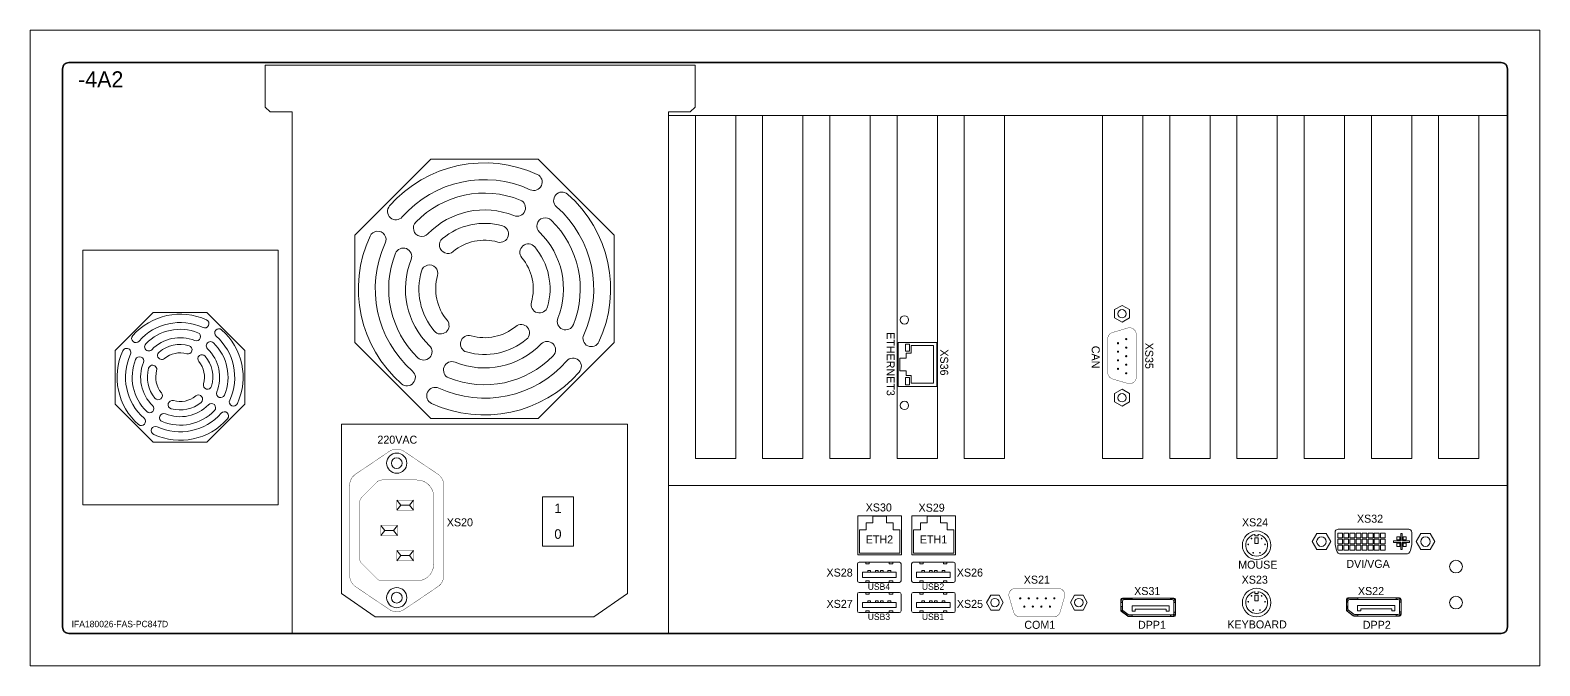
# Model space of a CAD drawing. Extents: x -2364 to 9601, y -871 to 1549.
# Drawn here: x 2573.5 to 3045.1, y -245.3 to -46.8 of the extents above; entities that cross this region are included whole.
import ezdxf

# ---------------------------------------------------------------- set-up
doc = ezdxf.new("R2010")
doc.units = 0
doc.layers.get('0').update_dxf_attribs({"linetype": 'CONTINUOUS'})
doc.layers.add('NRS', color=1, linetype='CONTINUOUS')

msp = doc.modelspace()

# ---------------------------------------------------------------- linework, layer by layer
at = {"color": 7, "lineweight": 13}
for p, q in [((2583.48703, -58.89448), (2583.48703, -233.24571)), ((2583.48703, -58.89448), (2583.48703, -60.02109)), ((2583.69709, -58.89448), (2583.69709, -233.24571)), ((3033.0191, -56.79386), (2585.58764, -56.79386)), ((3033.0191, -57.00392), (2585.58764, -57.00392)), ((2646.89577, -70.81185), (2646.89577, -57.708)), ((2646.89577, -57.708), (2781.28428, -57.708)), ((2781.28428, -70.81185), (2781.28428, -57.708)), ((3034.90966, -233.24571), (3034.90966, -58.89448)), ((3035.11972, -233.24571), (3035.11972, -58.89448)), ((2648.4738, -72.34722), (2646.89577, -70.81185)), ((2655.29149, -72.34722), (2648.4738, -72.34722)), ((2655.29149, -72.34722), (2655.29149, -235.13626)), ((2772.88855, -73.43771), (2772.88855, -72.34722)), ((2772.88855, -72.34722), (2779.70625, -72.34722)), ((2772.88855, -73.43771), (3034.90966, -73.43771)), ((2772.88855, -73.43771), (2772.88855, -180.56919)), ((2772.88855, -73.43771), (2772.88855, -180.56919)), ((2772.88855, -73.43771), (2772.88855, -235.13626)), ((2779.70625, -72.34722), (2781.28428, -70.81185)), ((2781.29102, -73.43771), (2781.29102, -180.56919)), ((2793.89473, -73.43771), (2793.89473, -180.56919)), ((2793.89473, -73.43771), (2793.89473, -180.56919)), ((2802.29719, -73.43771), (2802.29719, -180.56919)), ((2814.9009, -73.43771), (2814.9009, -180.56919)), ((2814.9009, -73.43771), (2814.9009, -180.56919)), ((2823.30337, -73.43771), (2823.30337, -180.56919)), ((2823.30337, -73.43771), (2823.30337, -180.56919)), ((2823.30337, -73.43771), (2823.30337, -180.56919)), ((2823.30337, -73.43771), (2823.30337, -180.56919)), ((2835.90707, -73.43771), (2835.90707, -180.56919)), ((2835.90707, -73.43771), (2835.90707, -180.56919)), ((2835.90707, -73.43771), (2835.90707, -180.56919)), ((2835.90707, -73.43771), (2835.90707, -180.56919)), ((2835.90707, -73.43771), (2835.90707, -180.56919)), ((2835.90707, -73.43771), (2835.90707, -180.56919)), ((2835.90707, -73.43771), (2835.90707, -180.56919)), ((2835.90707, -73.43771), (2835.90707, -180.56919)), ((2844.30954, -73.43771), (2844.30954, -180.56919)), ((2844.30954, -73.43771), (2844.30954, -180.56919)), ((3010.86162, -73.43771), (2851.51493, -73.43771)), ((2856.91324, -73.43771), (2856.91324, -180.56919)), ((2856.91324, -73.43771), (2856.91324, -180.56919)), ((2856.91324, -73.43771), (2856.91324, -180.56919)), ((2856.91324, -73.43771), (2856.91324, -180.56919)), ((2865.31571, -73.43771), (2865.31571, -180.56919)), ((2865.31571, -73.43771), (2865.31571, -180.56919)), ((2865.31571, -73.43771), (2865.31571, -180.56919)), ((2877.91941, -73.43771), (2877.91941, -180.56919)), ((2877.91941, -73.43771), (2877.91941, -180.56919)), ((2877.91941, -73.43771), (2877.91941, -180.56919)), ((2877.91941, -73.43771), (2877.91941, -180.56919)), ((2877.91941, -73.43771), (2877.91941, -180.56919)), ((2877.91941, -73.43771), (2877.91941, -180.56919)), ((2908.48076, -73.43771), (2908.48076, -180.56919)), ((2908.48076, -73.43771), (2908.48076, -180.56919)), ((2921.08446, -73.43771), (2921.08446, -180.56919)), ((2921.08446, -73.43771), (2921.08446, -180.56919)), ((2921.08446, -73.43771), (2921.08446, -180.56919)), ((2921.08446, -73.43771), (2921.08446, -180.56919)), ((2929.48693, -73.43771), (2929.48693, -180.56919)), ((2942.09063, -73.43771), (2942.09063, -180.56919)), ((2942.09063, -73.43771), (2942.09063, -180.56919)), ((2950.4931, -73.43771), (2950.4931, -180.56919)), ((2963.09681, -73.43771), (2963.09681, -180.56919)), ((2963.09681, -73.43771), (2963.09681, -180.56919)), ((2971.49927, -73.43771), (2971.49927, -180.56919)), ((2984.10298, -73.43771), (2984.10298, -180.56919)), ((2984.10298, -73.43771), (2984.10298, -180.56919)), ((2992.50545, -73.43771), (2992.50545, -180.56919)), ((3005.10915, -73.43771), (3005.10915, -180.56919)), ((3013.51162, -73.43771), (3013.51162, -180.56919)), ((3026.11532, -73.43771), (3026.11532, -180.56919)), ((2674.92975, -110.84961), (2698.64683, -87.13254)), ((2698.64683, -87.13254), (2732.18784, -87.13254)), ((2732.18784, -87.13254), (2755.90491, -110.84961)), ((2674.92975, -144.39062), (2674.92975, -110.84961)), ((2755.90491, -110.84961), (2755.90491, -144.39062)), ((2600.07828, -146.80784), (2611.93682, -134.94931)), ((2611.93682, -134.94931), (2628.70733, -134.94931)), ((2628.70733, -134.94931), (2640.56586, -146.80784)), ((2912.23195, -134.05784), (2914.59253, -132.7464)), ((2912.23195, -136.68071), (2912.23195, -134.05784)), ((2914.59253, -137.99215), (2912.23195, -136.68071)), ((2914.59253, -132.7464), (2916.95312, -134.05784)), ((2916.95312, -136.68071), (2914.59253, -137.99215)), ((2916.95312, -134.05784), (2916.95312, -136.68071)), ((2698.64683, -168.1077), (2674.92975, -144.39062)), ((2755.90491, -144.39062), (2732.18784, -168.1077)), ((2844.70265, -144.32255), (2844.70265, -158.07255)), ((2856.70265, -144.32255), (2844.70265, -144.32255)), ((2846.9998, -147.07255), (2846.9998, -144.82255)), ((2846.9998, -144.82255), (2848.2498, -144.82255)), ((2848.2498, -144.82255), (2848.2498, -147.07255)), ((2848.70265, -145.32255), (2848.70265, -147.69755)), ((2855.70265, -145.32255), (2848.70265, -145.32255)), ((2855.70265, -145.32255), (2855.70265, -157.07255)), ((2856.70265, -144.32255), (2856.70265, -158.07255)), ((2600.07828, -163.57835), (2600.07828, -146.80784)), ((2640.56586, -146.80784), (2640.56586, -163.57835)), ((2845.20265, -149.19755), (2845.20265, -153.19755)), ((2845.20265, -149.19755), (2847.20265, -149.19755)), ((2848.2498, -147.07255), (2846.9998, -147.07255)), ((2847.20265, -147.69755), (2848.70265, -147.69755)), ((2847.20265, -147.69755), (2847.20265, -149.19755)), ((2845.20265, -153.19755), (2847.20265, -153.19755)), ((2848.2498, -155.32255), (2846.9998, -155.32255)), ((2846.9998, -155.32255), (2846.9998, -157.57255)), ((2847.20265, -153.19755), (2847.20265, -154.69755)), ((2847.20265, -154.69755), (2848.70265, -154.69755)), ((2848.2498, -157.57255), (2848.2498, -155.32255)), ((2848.70265, -154.69755), (2848.70265, -157.07255)), ((2856.70265, -158.07255), (2844.70265, -158.07255)), ((2846.9998, -157.57255), (2848.2498, -157.57255)), ((2855.70265, -157.07255), (2848.70265, -157.07255)), ((2912.23195, -160.28659), (2914.59253, -158.97515)), ((2912.23195, -162.90946), (2912.23195, -160.28659)), ((2914.59253, -158.97515), (2916.95312, -160.28659)), ((2916.95312, -160.28659), (2916.95312, -162.90946)), ((2611.93682, -175.43689), (2600.07828, -163.57835)), ((2640.56586, -163.57835), (2628.70733, -175.43689)), ((2914.59253, -164.2209), (2912.23195, -162.90946)), ((2916.95312, -162.90946), (2914.59253, -164.2209)), ((2732.18784, -168.1077), (2698.64683, -168.1077)), ((2670.77922, -222.78937), (2670.77922, -169.89909)), ((2760.05545, -169.89909), (2670.77922, -169.89909)), ((2760.05545, -222.78937), (2760.05545, -169.89909)), ((2628.70733, -175.43689), (2611.93682, -175.43689)), ((2793.89473, -180.56919), (2781.29102, -180.56919)), ((2814.9009, -180.56919), (2802.29719, -180.56919)), ((2835.90707, -180.56919), (2823.30337, -180.56919)), ((2856.91324, -180.56919), (2844.30954, -180.56919)), ((2856.91324, -180.56919), (2844.30954, -180.56919)), ((2877.91941, -180.56919), (2865.31571, -180.56919)), ((2921.08446, -180.56919), (2908.48076, -180.56919)), ((2942.09063, -180.56919), (2929.48693, -180.56919)), ((2963.09681, -180.56919), (2950.4931, -180.56919)), ((2984.10298, -180.56919), (2971.49927, -180.56919)), ((3005.10915, -180.56919), (2992.50545, -180.56919)), ((3026.11532, -180.56919), (3013.51162, -180.56919)), ((3034.90966, -188.97166), (2772.88855, -188.97166)), ((2687.99884, -193.60361), (2689.29555, -195.17907)), ((2689.29555, -195.17907), (2687.99884, -196.75453)), ((2691.95367, -195.17907), (2689.29555, -195.17907)), ((2693.25038, -193.60361), (2691.95367, -195.17907)), ((2691.95367, -195.17907), (2693.25038, -196.75453)), ((2683.00987, -201.48092), (2684.30659, -203.05639)), ((2688.26142, -201.48092), (2686.9647, -203.05639)), ((2832.05409, -198.50549), (2832.05409, -210.70126)), ((2832.05409, -198.50549), (2845.7081, -198.50549)), ((2834.67986, -202.82394), (2834.67986, -200.72332)), ((2834.67986, -200.72332), (2836.78048, -200.72332)), ((2836.78048, -198.62271), (2840.98171, -198.62271)), ((2836.78048, -200.72332), (2836.78048, -198.62271)), ((2840.98171, -198.62271), (2840.98171, -200.72332)), ((2840.98171, -200.72332), (2843.08233, -200.72332)), ((2843.08233, -200.72332), (2843.08233, -202.82394)), ((2845.7081, -210.70126), (2845.7081, -198.50549)), ((2848.96367, -198.50549), (2848.96367, -210.70126)), ((2848.96367, -198.50549), (2862.61768, -198.50549)), ((2851.58944, -200.72332), (2853.69006, -200.72332)), ((2851.58944, -202.82394), (2851.58944, -200.72332)), ((2853.69006, -200.72332), (2853.69006, -198.62271)), ((2853.69006, -198.62271), (2857.89129, -198.62271)), ((2857.89129, -198.62271), (2857.89129, -200.72332)), ((2857.89129, -200.72332), (2859.99191, -200.72332)), ((2859.99191, -200.72332), (2859.99191, -202.82394)), ((2862.61768, -210.70126), (2862.61768, -198.50549)), ((2982.15159, -202.68146), (3004.15159, -202.68146)), ((2684.30659, -203.05639), (2683.00987, -204.63185)), ((2686.9647, -203.05639), (2684.30659, -203.05639)), ((2686.9647, -203.05639), (2688.26142, -204.63185)), ((2832.57924, -210.1761), (2832.57924, -202.82394)), ((2832.57924, -202.82394), (2834.67986, -202.82394)), ((2843.08233, -202.82394), (2845.18295, -202.82394)), ((2845.18295, -202.82394), (2845.18295, -210.1761)), ((2849.48882, -202.82394), (2851.58944, -202.82394)), ((2849.48882, -210.1761), (2849.48882, -202.82394)), ((2859.99191, -202.82394), (2862.09253, -202.82394)), ((2862.09253, -202.82394), (2862.09253, -210.1761)), ((2956.12118, -204.27309), (2956.12118, -204.79767)), ((2956.12118, -204.79767), (2957.17033, -204.79767)), ((2956.12118, -207.15826), (2956.12118, -205.32224)), ((2956.12118, -205.32224), (2957.17033, -205.32224)), ((2957.17033, -207.15826), (2956.12118, -207.15826)), ((2957.17033, -204.79767), (2957.17033, -204.27309)), ((2957.17033, -205.32224), (2957.17033, -207.15826)), ((2975.45821, -204.04146), (2974.01484, -206.54146)), ((2974.01484, -206.54146), (2975.45821, -209.04146)), ((2978.34496, -204.04146), (2975.45821, -204.04146)), ((2979.78834, -206.54146), (2978.34496, -204.04146)), ((2978.34496, -209.04146), (2979.78834, -206.54146)), ((2981.15159, -207.40146), (2981.15159, -203.68146)), ((2981.15159, -207.40146), (2981.5597, -209.3758)), ((2981.99159, -205.38646), (2981.99159, -203.88646)), ((2981.99159, -203.88646), (2983.49159, -203.88646)), ((2981.99159, -205.38646), (2983.49159, -205.38646)), ((2981.99159, -207.29146), (2981.99159, -205.79146)), ((2981.99159, -205.79146), (2983.49159, -205.79146)), ((2981.99159, -207.29146), (2983.49159, -207.29146)), ((2983.49159, -205.38646), (2983.49159, -203.88646)), ((2983.49159, -207.29146), (2983.49159, -205.79146)), ((2983.89659, -205.38646), (2983.89659, -203.88646)), ((2983.89659, -203.88646), (2985.39659, -203.88646)), ((2983.89659, -205.38646), (2985.39659, -205.38646)), ((2983.89659, -205.79146), (2985.39659, -205.79146)), ((2983.89659, -207.29146), (2983.89659, -205.79146)), ((2983.89659, -207.29146), (2985.39659, -207.29146)), ((2985.39659, -205.38646), (2985.39659, -203.88646)), ((2985.39659, -207.29146), (2985.39659, -205.79146)), ((2985.80159, -205.38646), (2985.80159, -203.88646)), ((2985.80159, -203.88646), (2987.30159, -203.88646)), ((2985.80159, -205.38646), (2987.30159, -205.38646)), ((2985.80159, -205.79146), (2987.30159, -205.79146)), ((2985.80159, -207.29146), (2985.80159, -205.79146)), ((2985.80159, -207.29146), (2987.30159, -207.29146)), ((2987.30159, -205.38646), (2987.30159, -203.88646)), ((2987.30159, -207.29146), (2987.30159, -205.79146)), ((2987.70659, -205.38646), (2987.70659, -203.88646)), ((2987.70659, -203.88646), (2989.20659, -203.88646)), ((2987.70659, -205.38646), (2989.20659, -205.38646)), ((2987.70659, -205.79146), (2989.20659, -205.79146)), ((2987.70659, -207.29146), (2987.70659, -205.79146)), ((2987.70659, -207.29146), (2989.20659, -207.29146)), ((2989.20659, -205.38646), (2989.20659, -203.88646)), ((2989.20659, -207.29146), (2989.20659, -205.79146)), ((2989.61159, -205.38646), (2989.61159, -203.88646)), ((2989.61159, -203.88646), (2991.11159, -203.88646)), ((2989.61159, -205.38646), (2991.11159, -205.38646)), ((2989.61159, -205.79146), (2991.11159, -205.79146)), ((2989.61159, -207.29146), (2989.61159, -205.79146)), ((2989.61159, -207.29146), (2991.11159, -207.29146)), ((2991.11159, -205.38646), (2991.11159, -203.88646)), ((2991.11159, -207.29146), (2991.11159, -205.79146)), ((2991.51659, -205.38646), (2991.51659, -203.88646)), ((2991.51659, -203.88646), (2993.01659, -203.88646)), ((2991.51659, -205.38646), (2993.01659, -205.38646)), ((2991.51659, -205.79146), (2993.01659, -205.79146)), ((2991.51659, -207.29146), (2991.51659, -205.79146)), ((2991.51659, -207.29146), (2993.01659, -207.29146)), ((2993.01659, -205.38646), (2993.01659, -203.88646)), ((2993.01659, -207.29146), (2993.01659, -205.79146)), ((2993.42159, -205.38646), (2993.42159, -203.88646)), ((2993.42159, -203.88646), (2994.92159, -203.88646)), ((2993.42159, -205.38646), (2994.92159, -205.38646)), ((2993.42159, -205.79146), (2994.92159, -205.79146)), ((2993.42159, -207.29146), (2993.42159, -205.79146)), ((2993.42159, -207.29146), (2994.92159, -207.29146)), ((2994.92159, -205.38646), (2994.92159, -203.88646)), ((2994.92159, -207.29146), (2994.92159, -205.79146)), ((2995.32659, -205.38646), (2995.32659, -203.88646)), ((2995.32659, -203.88646), (2996.82659, -203.88646)), ((2995.32659, -205.38646), (2996.82659, -205.38646)), ((2995.32659, -205.79146), (2996.82659, -205.79146)), ((2995.32659, -207.29146), (2995.32659, -205.79146)), ((2995.32659, -207.29146), (2996.82659, -207.29146)), ((2996.82659, -205.38646), (2996.82659, -203.88646)), ((2996.82659, -207.29146), (2996.82659, -205.79146)), ((2999.40159, -206.29146), (3001.65159, -206.29146)), ((2999.40159, -206.79146), (2999.40159, -206.29146)), ((2999.40159, -206.79146), (3001.65159, -206.79146)), ((3000.40159, -206.04146), (3000.40159, -205.04146)), ((3000.40159, -205.04146), (3001.40159, -205.04146)), ((3000.40159, -206.04146), (3001.40159, -206.04146)), ((3000.40159, -207.04146), (3001.40159, -207.04146)), ((3000.40159, -207.04146), (3000.40159, -208.04146)), ((3001.40159, -206.04146), (3001.40159, -205.04146)), ((3001.40159, -207.04146), (3001.40159, -208.04146)), ((3001.65159, -206.29146), (3001.65159, -204.04146)), ((3001.65159, -204.04146), (3002.15159, -204.04146)), ((3001.65159, -209.04146), (3001.65159, -206.79146)), ((3002.15159, -206.29146), (3002.15159, -204.04146)), ((3002.15159, -206.29146), (3004.40159, -206.29146)), ((3002.15159, -206.79146), (3004.40159, -206.79146)), ((3002.15159, -209.04146), (3002.15159, -206.79146)), ((3002.40159, -206.04146), (3002.40159, -205.04146)), ((3002.40159, -205.04146), (3003.40159, -205.04146)), ((3002.40159, -206.04146), (3003.40159, -206.04146)), ((3002.40159, -207.04146), (3002.40159, -208.04146)), ((3002.40159, -207.04146), (3003.40159, -207.04146)), ((3003.40159, -206.04146), (3003.40159, -205.04146)), ((3003.40159, -207.04146), (3003.40159, -208.04146)), ((3004.40159, -206.79146), (3004.40159, -206.29146)), ((3005.15159, -207.40146), (3004.74347, -209.3758)), ((3005.15159, -207.40146), (3005.15159, -203.68146)), ((3006.51484, -206.54146), (3007.95821, -204.04146)), ((3007.95821, -209.04146), (3006.51484, -206.54146)), ((3007.95821, -204.04146), (3010.84496, -204.04146)), ((3010.84496, -204.04146), (3012.28834, -206.54146)), ((3012.28834, -206.54146), (3010.84496, -209.04146)), ((2687.99884, -209.35824), (2689.29555, -210.9337)), ((2689.29555, -210.9337), (2687.99884, -212.50916)), ((2691.95367, -210.9337), (2689.29555, -210.9337)), ((2693.25038, -209.35824), (2691.95367, -210.9337)), ((2691.95367, -210.9337), (2693.25038, -212.50916)), ((2832.05409, -210.70126), (2845.7081, -210.70126)), ((2845.18295, -210.1761), (2832.57924, -210.1761)), ((2848.96367, -210.70126), (2862.61768, -210.70126)), ((2862.09253, -210.1761), (2849.48882, -210.1761)), ((2975.45821, -209.04146), (2978.34496, -209.04146)), ((2981.99159, -207.69646), (2981.99159, -209.19646)), ((2981.99159, -207.69646), (2983.49159, -207.69646)), ((2981.99159, -209.19646), (2983.49159, -209.19646)), ((2982.98273, -210.40146), (3003.32045, -210.40146)), ((2983.49159, -207.69646), (2983.49159, -209.19646)), ((2983.89659, -207.69646), (2985.39659, -207.69646)), ((2983.89659, -207.69646), (2983.89659, -209.19646)), ((2983.89659, -209.19646), (2985.39659, -209.19646)), ((2985.39659, -207.69646), (2985.39659, -209.19646)), ((2985.80159, -207.69646), (2987.30159, -207.69646)), ((2985.80159, -207.69646), (2985.80159, -209.19646)), ((2985.80159, -209.19646), (2987.30159, -209.19646)), ((2987.30159, -207.69646), (2987.30159, -209.19646)), ((2987.70659, -207.69646), (2989.20659, -207.69646)), ((2987.70659, -207.69646), (2987.70659, -209.19646)), ((2987.70659, -209.19646), (2989.20659, -209.19646)), ((2989.20659, -207.69646), (2989.20659, -209.19646)), ((2989.61159, -207.69646), (2991.11159, -207.69646)), ((2989.61159, -207.69646), (2989.61159, -209.19646)), ((2989.61159, -209.19646), (2991.11159, -209.19646)), ((2991.11159, -207.69646), (2991.11159, -209.19646)), ((2991.51659, -207.69646), (2993.01659, -207.69646)), ((2991.51659, -207.69646), (2991.51659, -209.19646)), ((2991.51659, -209.19646), (2993.01659, -209.19646)), ((2993.01659, -207.69646), (2993.01659, -209.19646)), ((2993.42159, -207.69646), (2994.92159, -207.69646)), ((2993.42159, -207.69646), (2993.42159, -209.19646)), ((2993.42159, -209.19646), (2994.92159, -209.19646)), ((2994.92159, -207.69646), (2994.92159, -209.19646)), ((2995.32659, -207.69646), (2996.82659, -207.69646)), ((2995.32659, -207.69646), (2995.32659, -209.19646)), ((2995.32659, -209.19646), (2996.82659, -209.19646)), ((2996.82659, -207.69646), (2996.82659, -209.19646)), ((3000.40159, -208.04146), (3001.40159, -208.04146)), ((3001.65159, -209.04146), (3002.15159, -209.04146)), ((3002.40159, -208.04146), (3003.40159, -208.04146)), ((3010.84496, -209.04146), (3007.95821, -209.04146)), ((2831.91901, -218.76561), (2831.91901, -213.51365)), ((2832.4442, -212.98845), (2845.04892, -212.98845)), ((2843.99853, -216.13963), (2833.4946, -216.13963)), ((2833.4946, -216.13963), (2833.4946, -217.71522)), ((2834.54499, -213.51365), (2834.54499, -212.98845)), ((2834.54499, -213.51365), (2835.59538, -213.51365)), ((2836.01554, -215.61444), (2835.17523, -215.61444)), ((2835.17523, -215.61444), (2835.17523, -216.13963)), ((2835.59538, -213.51365), (2835.59538, -212.98845)), ((2836.01554, -215.61444), (2836.01554, -216.13963)), ((2838.37892, -215.61444), (2837.53861, -215.61444)), ((2837.53861, -215.61444), (2837.53861, -216.13963)), ((2838.37892, -215.61444), (2838.37892, -216.13963)), ((2839.1142, -216.13963), (2839.1142, -215.61444)), ((2839.95451, -215.61444), (2839.1142, -215.61444)), ((2839.95451, -216.13963), (2839.95451, -215.61444)), ((2841.47758, -216.13963), (2841.47758, -215.61444)), ((2842.3179, -215.61444), (2841.47758, -215.61444)), ((2841.89774, -212.98845), (2841.89774, -213.51365)), ((2841.89774, -213.51365), (2842.94813, -213.51365)), ((2842.3179, -216.13963), (2842.3179, -215.61444)), ((2842.94813, -212.98845), (2842.94813, -213.51365)), ((2843.99853, -217.71522), (2843.99853, -216.13963)), ((2845.57412, -213.51365), (2845.57412, -218.76561)), ((2848.82859, -218.76561), (2848.82859, -213.51365)), ((2849.35378, -212.98845), (2861.9585, -212.98845)), ((2850.40418, -216.13963), (2850.40418, -217.71522)), ((2860.90811, -216.13963), (2850.40418, -216.13963)), ((2851.45457, -213.51365), (2851.45457, -212.98845)), ((2851.45457, -213.51365), (2852.50496, -213.51365)), ((2852.92512, -215.61444), (2852.08481, -215.61444)), ((2852.08481, -215.61444), (2852.08481, -216.13963)), ((2852.50496, -213.51365), (2852.50496, -212.98845)), ((2852.92512, -215.61444), (2852.92512, -216.13963)), ((2855.2885, -215.61444), (2854.44819, -215.61444)), ((2854.44819, -215.61444), (2854.44819, -216.13963)), ((2855.2885, -215.61444), (2855.2885, -216.13963)), ((2856.02378, -216.13963), (2856.02378, -215.61444)), ((2856.86409, -215.61444), (2856.02378, -215.61444)), ((2856.86409, -216.13963), (2856.86409, -215.61444)), ((2858.38716, -216.13963), (2858.38716, -215.61444)), ((2859.22748, -215.61444), (2858.38716, -215.61444)), ((2858.80732, -212.98845), (2858.80732, -213.51365)), ((2858.80732, -213.51365), (2859.85771, -213.51365)), ((2859.22748, -216.13963), (2859.22748, -215.61444)), ((2859.85771, -212.98845), (2859.85771, -213.51365)), ((2860.90811, -217.71522), (2860.90811, -216.13963)), ((2862.4837, -213.51365), (2862.4837, -218.76561)), ((2845.04892, -219.29081), (2832.4442, -219.29081)), ((2833.4946, -217.71522), (2843.99853, -217.71522)), ((2834.54499, -219.29081), (2834.54499, -218.76561)), ((2835.59538, -218.76561), (2834.54499, -218.76561)), ((2835.59538, -219.29081), (2835.59538, -218.76561)), ((2842.94813, -218.76561), (2841.89774, -218.76561)), ((2841.89774, -218.76561), (2841.89774, -219.29081)), ((2842.94813, -218.76561), (2842.94813, -219.29081)), ((2861.9585, -219.29081), (2849.35378, -219.29081)), ((2850.40418, -217.71522), (2860.90811, -217.71522)), ((2851.45457, -219.29081), (2851.45457, -218.76561)), ((2852.50496, -218.76561), (2851.45457, -218.76561)), ((2852.50496, -219.29081), (2852.50496, -218.76561)), ((2858.80732, -218.76561), (2858.80732, -219.29081)), ((2859.85771, -218.76561), (2858.80732, -218.76561)), ((2859.85771, -218.76561), (2859.85771, -219.29081)), ((2670.77922, -222.78937), (2681.2823, -230.09478)), ((2760.05545, -222.78937), (2749.55236, -230.09478)), ((2831.91901, -228.21915), (2831.91901, -222.96719)), ((2832.4442, -222.44199), (2845.04892, -222.44199)), ((2843.99853, -225.59317), (2833.4946, -225.59317)), ((2833.4946, -225.59317), (2833.4946, -227.16876)), ((2834.54499, -222.96719), (2834.54499, -222.44199)), ((2834.54499, -222.96719), (2835.59538, -222.96719)), ((2836.01554, -225.06797), (2835.17523, -225.06797)), ((2835.17523, -225.06797), (2835.17523, -225.59317)), ((2835.59538, -222.96719), (2835.59538, -222.44199)), ((2836.01554, -225.06797), (2836.01554, -225.59317)), ((2838.37892, -225.06797), (2837.53861, -225.06797)), ((2837.53861, -225.06797), (2837.53861, -225.59317)), ((2838.37892, -225.06797), (2838.37892, -225.59317)), ((2839.1142, -225.59317), (2839.1142, -225.06797)), ((2839.95451, -225.06797), (2839.1142, -225.06797)), ((2839.95451, -225.59317), (2839.95451, -225.06797)), ((2841.47758, -225.59317), (2841.47758, -225.06797)), ((2842.3179, -225.06797), (2841.47758, -225.06797)), ((2841.89774, -222.44199), (2841.89774, -222.96719)), ((2841.89774, -222.96719), (2842.94813, -222.96719)), ((2842.3179, -225.59317), (2842.3179, -225.06797)), ((2842.94813, -222.44199), (2842.94813, -222.96719)), ((2843.99853, -227.16876), (2843.99853, -225.59317)), ((2845.57412, -222.96719), (2845.57412, -228.21915)), ((2848.82859, -228.21915), (2848.82859, -222.96719)), ((2849.35378, -222.44199), (2861.9585, -222.44199)), ((2860.90811, -225.59317), (2850.40418, -225.59317)), ((2850.40418, -225.59317), (2850.40418, -227.16876)), ((2851.45457, -222.96719), (2851.45457, -222.44199)), ((2851.45457, -222.96719), (2852.50496, -222.96719)), ((2852.92512, -225.06797), (2852.08481, -225.06797)), ((2852.08481, -225.06797), (2852.08481, -225.59317)), ((2852.50496, -222.96719), (2852.50496, -222.44199)), ((2852.92512, -225.06797), (2852.92512, -225.59317)), ((2854.44819, -225.06797), (2854.44819, -225.59317)), ((2855.2885, -225.06797), (2854.44819, -225.06797)), ((2855.2885, -225.06797), (2855.2885, -225.59317)), ((2856.02378, -225.59317), (2856.02378, -225.06797)), ((2856.86409, -225.06797), (2856.02378, -225.06797)), ((2856.86409, -225.59317), (2856.86409, -225.06797)), ((2858.38716, -225.59317), (2858.38716, -225.06797)), ((2859.22748, -225.06797), (2858.38716, -225.06797)), ((2858.80732, -222.44199), (2858.80732, -222.96719)), ((2858.80732, -222.96719), (2859.85771, -222.96719)), ((2859.22748, -225.59317), (2859.22748, -225.06797)), ((2859.85771, -222.44199), (2859.85771, -222.96719)), ((2860.90811, -227.16876), (2860.90811, -225.59317)), ((2862.4837, -222.96719), (2862.4837, -228.21915)), ((2872.24777, -225.59317), (2873.55921, -223.23258)), ((2873.55921, -227.95376), (2872.24777, -225.59317)), ((2873.55921, -223.23258), (2876.18209, -223.23258)), ((2876.18209, -223.23258), (2877.49352, -225.59317)), ((2877.49352, -225.59317), (2876.18209, -227.95376)), ((2898.47653, -225.59317), (2899.78796, -223.23258)), ((2899.78796, -227.95376), (2898.47653, -225.59317)), ((2899.78796, -223.23258), (2902.41084, -223.23258)), ((2902.41084, -223.23258), (2903.72228, -225.59317)), ((2903.72228, -225.59317), (2902.41084, -227.95376)), ((2956.12118, -222.18343), (2956.12118, -222.70801)), ((2956.12118, -222.70801), (2957.17033, -222.70801)), ((2956.12118, -223.23258), (2957.17033, -223.23258)), ((2956.12118, -225.06859), (2956.12118, -223.23258)), ((2957.17033, -225.06859), (2956.12118, -225.06859)), ((2957.17033, -222.70801), (2957.17033, -222.18343)), ((2957.17033, -223.23258), (2957.17033, -225.06859)), ((2681.2823, -230.09478), (2749.55236, -230.09478)), ((2845.04892, -228.74435), (2832.4442, -228.74435)), ((2833.4946, -227.16876), (2843.99853, -227.16876)), ((2834.54499, -228.74435), (2834.54499, -228.21915)), ((2835.59538, -228.21915), (2834.54499, -228.21915)), ((2835.59538, -228.74435), (2835.59538, -228.21915)), ((2842.94813, -228.21915), (2841.89774, -228.21915)), ((2841.89774, -228.21915), (2841.89774, -228.74435)), ((2842.94813, -228.21915), (2842.94813, -228.74435)), ((2861.9585, -228.74435), (2849.35378, -228.74435)), ((2850.40418, -227.16876), (2860.90811, -227.16876)), ((2851.45457, -228.74435), (2851.45457, -228.21915)), ((2852.50496, -228.21915), (2851.45457, -228.21915)), ((2852.50496, -228.74435), (2852.50496, -228.21915)), ((2859.85771, -228.21915), (2858.80732, -228.21915)), ((2858.80732, -228.21915), (2858.80732, -228.74435)), ((2859.85771, -228.21915), (2859.85771, -228.74435)), ((2876.18209, -227.95376), (2873.55921, -227.95376)), ((2902.41084, -227.95376), (2899.78796, -227.95376)), ((2585.58764, -235.13626), (3033.0191, -235.13626)), ((2585.58764, -235.34632), (3033.0191, -235.34632))]:
    msp.add_line(p, q, dxfattribs=at)
at = {"color": 7, "linetype": 'Continuous', "lineweight": 13}
for p, q in [((2914.19742, -224.68124), (2914.19742, -227.9434)), ((2914.19742, -224.68124), (2914.19742, -227.9434)), ((2914.29742, -225.56124), (2914.19742, -225.56124)), ((2914.29742, -225.56124), (2914.19742, -225.56124)), ((2914.29742, -225.18124), (2914.29742, -225.56124)), ((2914.29742, -225.18124), (2914.29742, -225.56124)), ((2914.69742, -225.56124), (2914.29742, -225.56124)), ((2914.69742, -225.56124), (2914.29742, -225.56124)), ((2930.79742, -224.18124), (2914.69742, -224.18124)), ((2930.79742, -224.18124), (2914.69742, -224.18124)), ((2914.69742, -225.18124), (2914.69742, -225.56124)), ((2914.69742, -225.18124), (2914.69742, -225.56124)), ((2914.69742, -226.84623), (2914.69742, -225.56124)), ((2914.69742, -226.84623), (2914.69742, -225.56124)), ((2917.74742, -224.28124), (2915.19742, -224.28124)), ((2917.74742, -224.28124), (2915.19742, -224.28124)), ((2917.74742, -224.68124), (2915.19742, -224.68124)), ((2917.74742, -224.68124), (2915.19742, -224.68124)), ((2917.74742, -224.18124), (2917.74742, -224.28124)), ((2917.74742, -224.18124), (2917.74742, -224.28124)), ((2917.74742, -224.28124), (2917.74742, -224.68124)), ((2917.74742, -224.28124), (2917.74742, -224.68124)), ((2917.74742, -224.68124), (2929.74742, -224.68124)), ((2917.74742, -224.68124), (2929.74742, -224.68124)), ((2929.74742, -224.18124), (2929.74742, -224.28124)), ((2929.74742, -224.18124), (2929.74742, -224.28124)), ((2930.29742, -224.28124), (2929.74742, -224.28124)), ((2929.74742, -224.28124), (2929.74742, -224.68124)), ((2930.29742, -224.28124), (2929.74742, -224.28124)), ((2929.74742, -224.28124), (2929.74742, -224.68124)), ((2930.29742, -224.68124), (2929.74742, -224.68124)), ((2930.29742, -224.68124), (2929.74742, -224.68124)), ((2930.79742, -225.56124), (2930.79742, -225.18124)), ((2930.79742, -225.56124), (2930.79742, -225.18124)), ((2930.79742, -228.56124), (2930.79742, -225.56124)), ((2930.79742, -225.56124), (2931.19742, -225.56124)), ((2930.79742, -228.56124), (2930.79742, -225.56124)), ((2930.79742, -225.56124), (2931.19742, -225.56124)), ((2931.19742, -225.56124), (2931.19742, -225.18124)), ((2931.19742, -225.56124), (2931.19742, -225.18124)), ((2931.19742, -225.56124), (2931.29742, -225.56124)), ((2931.19742, -225.56124), (2931.29742, -225.56124)), ((2931.29742, -229.44124), (2931.29742, -224.68124)), ((2931.29742, -229.44124), (2931.29742, -224.68124)), ((2984.68704, -224.60081), (2984.68704, -227.86297)), ((2984.68704, -224.60081), (2984.68704, -227.86297)), ((2984.78704, -225.48081), (2984.68704, -225.48081)), ((2984.78704, -225.48081), (2984.68704, -225.48081)), ((2984.78704, -225.10081), (2984.78704, -225.48081)), ((2984.78704, -225.10081), (2984.78704, -225.48081)), ((2985.18704, -225.48081), (2984.78704, -225.48081)), ((2985.18704, -225.48081), (2984.78704, -225.48081)), ((3001.28704, -224.10081), (2985.18704, -224.10081)), ((3001.28704, -224.10081), (2985.18704, -224.10081)), ((2985.18704, -225.10081), (2985.18704, -225.48081)), ((2985.18704, -225.10081), (2985.18704, -225.48081)), ((2985.18704, -226.7658), (2985.18704, -225.48081)), ((2985.18704, -226.7658), (2985.18704, -225.48081)), ((2988.23704, -224.20081), (2985.68704, -224.20081)), ((2988.23704, -224.20081), (2985.68704, -224.20081)), ((2988.23704, -224.60081), (2985.68704, -224.60081)), ((2988.23704, -224.60081), (2985.68704, -224.60081)), ((2988.23704, -224.10081), (2988.23704, -224.20081)), ((2988.23704, -224.10081), (2988.23704, -224.20081)), ((2988.23704, -224.20081), (2988.23704, -224.60081)), ((2988.23704, -224.20081), (2988.23704, -224.60081)), ((2988.23704, -224.60081), (3000.23704, -224.60081)), ((2988.23704, -224.60081), (3000.23704, -224.60081)), ((3000.23704, -224.10081), (3000.23704, -224.20081)), ((3000.23704, -224.10081), (3000.23704, -224.20081)), ((3000.78704, -224.20081), (3000.23704, -224.20081)), ((3000.23704, -224.20081), (3000.23704, -224.60081)), ((3000.78704, -224.20081), (3000.23704, -224.20081)), ((3000.23704, -224.20081), (3000.23704, -224.60081)), ((3000.78704, -224.60081), (3000.23704, -224.60081)), ((3000.78704, -224.60081), (3000.23704, -224.60081)), ((3001.28704, -225.48081), (3001.28704, -225.10081)), ((3001.28704, -225.48081), (3001.28704, -225.10081)), ((3001.28704, -228.48081), (3001.28704, -225.48081)), ((3001.28704, -225.48081), (3001.68704, -225.48081)), ((3001.28704, -228.48081), (3001.28704, -225.48081)), ((3001.28704, -225.48081), (3001.68704, -225.48081)), ((3001.68704, -225.48081), (3001.68704, -225.10081)), ((3001.68704, -225.48081), (3001.68704, -225.10081)), ((3001.68704, -225.48081), (3001.78704, -225.48081)), ((3001.68704, -225.48081), (3001.78704, -225.48081)), ((3001.78704, -229.36081), (3001.78704, -224.60081)), ((3001.78704, -229.36081), (3001.78704, -224.60081)), ((2914.19742, -226.84623), (2914.29742, -226.84623)), ((2914.19742, -226.84623), (2914.29742, -226.84623)), ((2914.29742, -226.84623), (2914.69742, -226.84623)), ((2914.29742, -226.84623), (2914.29742, -227.69124)), ((2914.29742, -226.84623), (2914.69742, -226.84623)), ((2914.29742, -226.84623), (2914.29742, -227.69124)), ((2914.29742, -228.2434), (2914.29742, -227.69124)), ((2914.29742, -228.2434), (2914.29742, -227.69124)), ((2914.39466, -228.34131), (2916.36325, -229.83915)), ((2914.39466, -228.34131), (2916.36325, -229.83915)), ((2914.65742, -228.41124), (2916.32408, -229.66124)), ((2914.65742, -228.41124), (2916.32408, -229.66124)), ((2914.69742, -226.84623), (2914.69742, -227.69124)), ((2914.69742, -226.84623), (2914.69742, -227.69124)), ((2914.89742, -228.09124), (2916.56408, -229.34124)), ((2914.89742, -228.09124), (2916.56408, -229.34124)), ((2916.66601, -229.94124), (2930.79742, -229.94124)), ((2916.66601, -229.94124), (2930.79742, -229.94124)), ((2916.86408, -229.44124), (2917.74742, -229.44124)), ((2916.86408, -229.44124), (2917.74742, -229.44124)), ((2916.86408, -229.84124), (2917.74742, -229.84124)), ((2916.86408, -229.84124), (2917.74742, -229.84124)), ((2917.72526, -226.56124), (2917.72526, -228.24124)), ((2929.35753, -226.56124), (2917.72526, -226.56124)), ((2917.72526, -226.56124), (2917.72526, -228.24124)), ((2929.35753, -226.56124), (2917.72526, -226.56124)), ((2917.72526, -228.24124), (2918.72526, -228.24124)), ((2917.72526, -228.24124), (2918.72526, -228.24124)), ((2917.74742, -229.84124), (2917.74742, -229.44124)), ((2917.74742, -229.44124), (2929.74742, -229.44124)), ((2917.74742, -229.84124), (2917.74742, -229.44124)), ((2917.74742, -229.44124), (2929.74742, -229.44124)), ((2917.74742, -229.94124), (2917.74742, -229.84124)), ((2917.74742, -229.94124), (2917.74742, -229.84124)), ((2918.72526, -228.24124), (2918.72526, -227.64124)), ((2918.72526, -227.64124), (2928.35753, -227.64124)), ((2918.72526, -228.24124), (2918.72526, -227.64124)), ((2918.72526, -227.64124), (2928.35753, -227.64124)), ((2928.35753, -227.64124), (2928.35753, -228.24124)), ((2928.35753, -227.64124), (2928.35753, -228.24124)), ((2928.35753, -228.24124), (2929.35753, -228.24124)), ((2928.35753, -228.24124), (2929.35753, -228.24124)), ((2929.35753, -228.24124), (2929.35753, -226.56124)), ((2929.35753, -228.24124), (2929.35753, -226.56124)), ((2929.74742, -229.84124), (2929.74742, -229.44124)), ((2929.74742, -229.44124), (2930.29742, -229.44124)), ((2929.74742, -229.84124), (2929.74742, -229.44124)), ((2929.74742, -229.44124), (2930.29742, -229.44124)), ((2929.74742, -229.94124), (2929.74742, -229.84124)), ((2929.74742, -229.84124), (2930.29742, -229.84124)), ((2929.74742, -229.94124), (2929.74742, -229.84124)), ((2929.74742, -229.84124), (2930.29742, -229.84124)), ((2930.79742, -228.94124), (2930.79742, -228.56124)), ((2930.79742, -228.56124), (2931.19742, -228.56124)), ((2930.79742, -228.94124), (2930.79742, -228.56124)), ((2930.79742, -228.56124), (2931.19742, -228.56124)), ((2931.19742, -228.56124), (2931.29742, -228.56124)), ((2931.19742, -228.94124), (2931.19742, -228.56124)), ((2931.19742, -228.56124), (2931.29742, -228.56124)), ((2931.19742, -228.94124), (2931.19742, -228.56124)), ((2931.19742, -228.94124), (2931.19742, -229.74124)), ((2931.19742, -228.94124), (2931.19742, -229.74124)), ((2984.68704, -226.7658), (2984.78704, -226.7658)), ((2984.68704, -226.7658), (2984.78704, -226.7658)), ((2984.78704, -226.7658), (2985.18704, -226.7658)), ((2984.78704, -226.7658), (2984.78704, -227.61081)), ((2984.78704, -226.7658), (2985.18704, -226.7658)), ((2984.78704, -226.7658), (2984.78704, -227.61081)), ((2984.78704, -228.16297), (2984.78704, -227.61081)), ((2984.78704, -228.16297), (2984.78704, -227.61081)), ((2984.88428, -228.26088), (2986.85287, -229.75872)), ((2984.88428, -228.26088), (2986.85287, -229.75872)), ((2985.14704, -228.33081), (2986.81371, -229.58081)), ((2985.14704, -228.33081), (2986.81371, -229.58081)), ((2985.18704, -226.7658), (2985.18704, -227.61081)), ((2985.18704, -226.7658), (2985.18704, -227.61081)), ((2985.38704, -228.01081), (2987.05371, -229.26081)), ((2985.38704, -228.01081), (2987.05371, -229.26081)), ((2987.15563, -229.86081), (3001.28704, -229.86081)), ((2987.15563, -229.86081), (3001.28704, -229.86081)), ((2987.35371, -229.36081), (2988.23704, -229.36081)), ((2987.35371, -229.36081), (2988.23704, -229.36081)), ((2987.35371, -229.76081), (2988.23704, -229.76081)), ((2987.35371, -229.76081), (2988.23704, -229.76081)), ((2988.21488, -226.48081), (2988.21488, -228.16081)), ((2999.84716, -226.48081), (2988.21488, -226.48081)), ((2988.21488, -226.48081), (2988.21488, -228.16081)), ((2999.84716, -226.48081), (2988.21488, -226.48081)), ((2988.21488, -228.16081), (2989.21488, -228.16081)), ((2988.21488, -228.16081), (2989.21488, -228.16081)), ((2988.23704, -229.76081), (2988.23704, -229.36081)), ((2988.23704, -229.36081), (3000.23704, -229.36081)), ((2988.23704, -229.76081), (2988.23704, -229.36081)), ((2988.23704, -229.36081), (3000.23704, -229.36081)), ((2988.23704, -229.86081), (2988.23704, -229.76081)), ((2988.23704, -229.86081), (2988.23704, -229.76081)), ((2989.21488, -228.16081), (2989.21488, -227.56081)), ((2989.21488, -227.56081), (2998.84716, -227.56081)), ((2989.21488, -228.16081), (2989.21488, -227.56081)), ((2989.21488, -227.56081), (2998.84716, -227.56081)), ((2998.84716, -227.56081), (2998.84716, -228.16081)), ((2998.84716, -227.56081), (2998.84716, -228.16081)), ((2998.84716, -228.16081), (2999.84716, -228.16081)), ((2998.84716, -228.16081), (2999.84716, -228.16081)), ((2999.84716, -228.16081), (2999.84716, -226.48081)), ((2999.84716, -228.16081), (2999.84716, -226.48081)), ((3000.23704, -229.76081), (3000.23704, -229.36081)), ((3000.23704, -229.36081), (3000.78704, -229.36081)), ((3000.23704, -229.76081), (3000.23704, -229.36081)), ((3000.23704, -229.36081), (3000.78704, -229.36081)), ((3000.23704, -229.86081), (3000.23704, -229.76081)), ((3000.23704, -229.76081), (3000.78704, -229.76081)), ((3000.23704, -229.86081), (3000.23704, -229.76081)), ((3000.23704, -229.76081), (3000.78704, -229.76081)), ((3001.28704, -228.86081), (3001.28704, -228.48081)), ((3001.28704, -228.48081), (3001.68704, -228.48081)), ((3001.28704, -228.86081), (3001.28704, -228.48081)), ((3001.28704, -228.48081), (3001.68704, -228.48081)), ((3001.68704, -228.48081), (3001.78704, -228.48081)), ((3001.68704, -228.86081), (3001.68704, -228.48081)), ((3001.68704, -228.48081), (3001.78704, -228.48081)), ((3001.68704, -228.86081), (3001.68704, -228.48081)), ((3001.68704, -228.86081), (3001.68704, -229.66081)), ((3001.68704, -228.86081), (3001.68704, -229.66081))]:
    msp.add_line(p, q, dxfattribs=at)
at = {"color": 7, "lineweight": 13}
for points in [[(2573.48703, -46.79386), (3045.11972, -46.79386), (3045.11972, -245.34632), (2573.48703, -245.34632)], [(2589.93628, -115.55398), (2650.92314, -115.55398), (2650.92314, -195.02979), (2589.93628, -195.02979)], [(2733.55381, -192.59196), (2743.27745, -192.59196), (2743.27745, -208.00622), (2733.55381, -208.00622)]]:
    msp.add_lwpolyline(points, close=True, dxfattribs=at)
for points, const_width in [([(2919.05142, -141.84562), (2919.05142, -155.12168, -0.500705616), (2916.36105, -157.13472), (2911.63988, -155.74613, -0.332706414), (2910.13365, -153.7331), (2910.13365, -143.2342, -0.332706414), (2911.63988, -141.22117), (2916.36105, -139.83258, -0.500705616)], 0.10492), ([(2913.16785, -144.56988, 1), (2913.51022, -144.56988, 1)], 0.34237), ([(2915.73163, -143.29172, 1), (2916.074, -143.29172, 1)], 0.34237), ([(2915.73163, -145.95951, 1), (2916.074, -145.95951, 1)], 0.34237), ([(2913.16785, -147.23767, 1), (2913.51022, -147.23767, 1)], 0.34237), ([(2913.16785, -149.90545, 1), (2913.51022, -149.90545, 1)], 0.34237), ([(2915.73163, -148.62729, 1), (2916.074, -148.62729, 1)], 0.34237), ([(2913.16785, -152.57323, 1), (2913.51022, -152.57323, 1)], 0.34237), ([(2915.73163, -151.29508, 1), (2916.074, -151.29508, 1)], 0.34237), ([(2915.73163, -153.96286, 1), (2916.074, -153.96286, 1)], 0.34237), ([(2702.70316, -188.97224), (2702.70316, -217.14054, -0.248970266), (2700.85592, -220.62035), (2690.35283, -227.72538, -0.306467457), (2685.64485, -227.72538), (2675.14176, -220.62035, -0.248970266), (2673.29452, -217.14054), (2673.29452, -188.97224, -0.248970266), (2675.14176, -185.49242), (2685.64485, -178.38739, -0.306467457), (2690.35283, -178.38739), (2700.85592, -185.49242, -0.248970266)], 0.10503), ([(2699.55223, -192.5533), (2699.55223, -213.55947, -0.414213562), (2694.30069, -218.81101), (2683.36255, -218.81101, -0.198912367), (2681.87719, -218.19576), (2677.0607, -213.37927, -0.198912367), (2676.44545, -211.89391), (2676.44545, -194.21886, -0.198912367), (2677.0607, -192.7335), (2681.87719, -187.91701, -0.198912367), (2683.36255, -187.30176), (2694.30069, -187.30176, -0.414213562)], 0.10503), ([(2953.89173, -207.42054, 1), (2954.15402, -207.42054, 1)], 0.26229), ([(2954.94088, -205.58453, 1), (2955.20317, -205.58453, 1)], 0.26229), ([(2958.08833, -205.58453, 1), (2958.35062, -205.58453, 1)], 0.26229), ([(2959.13748, -207.42054, 1), (2959.39977, -207.42054, 1)], 0.26229), ([(2955.46546, -210.04342, 1), (2955.72775, -210.04342, 1)], 0.26229), ([(2957.56376, -210.04342, 1), (2957.82605, -210.04342, 1)], 0.26229), ([(2881.347, -221.13428), (2894.62305, -221.13428, -0.500705616), (2896.63609, -223.82465), (2895.24751, -228.54583, -0.332706414), (2893.23447, -230.05206), (2882.73558, -230.05206, -0.332706414), (2880.72254, -228.54583), (2879.33396, -223.82465, -0.500705616)], 0.10492), ([(2882.7931, -224.45408, 1), (2882.7931, -224.1117, 1)], 0.34237), ([(2885.46088, -224.45408, 1), (2885.46088, -224.1117, 1)], 0.34237), ([(2888.12867, -224.45408, 1), (2888.12867, -224.1117, 1)], 0.34237), ([(2890.79645, -224.45408, 1), (2890.79645, -224.1117, 1)], 0.34237), ([(2893.46423, -224.45408, 1), (2893.46423, -224.1117, 1)], 0.34237), ([(2953.89173, -225.33088, 1), (2954.15402, -225.33088, 1)], 0.26229), ([(2954.94088, -223.49487, 1), (2955.20317, -223.49487, 1)], 0.26229), ([(2958.08833, -223.49487, 1), (2958.35062, -223.49487, 1)], 0.26229), ([(2959.13748, -225.33088, 1), (2959.39977, -225.33088, 1)], 0.26229), ([(2884.07126, -227.01786, 1), (2884.07126, -226.67549, 1)], 0.34237), ([(2886.73904, -227.01786, 1), (2886.73904, -226.67549, 1)], 0.34237), ([(2889.40683, -227.01786, 1), (2889.40683, -226.67549, 1)], 0.34237), ([(2892.07461, -227.01786, 1), (2892.07461, -226.67549, 1)], 0.34237), ([(2955.46546, -227.95376, 1), (2955.72775, -227.95376, 1)], 0.26229), ([(2957.56376, -227.95376, 1), (2957.82605, -227.95376, 1)], 0.26229)]:
    msp.add_lwpolyline(points, format="xyb", close=True, dxfattribs=dict(at, const_width=const_width))
at = {"color": 7, "lineweight": 13, "const_width": 0.10503}
for points in [[(2693.25038, -193.60361), (2693.25038, -196.75453), (2687.99884, -196.75453), (2687.99884, -193.60361)], [(2688.26142, -201.48092), (2688.26142, -204.63185), (2683.00987, -204.63185), (2683.00987, -201.48092)], [(2693.25038, -209.35824), (2693.25038, -212.50916), (2687.99884, -212.50916), (2687.99884, -209.35824)]]:
    msp.add_lwpolyline(points, close=True, dxfattribs=at)
at = {"color": 7, "lineweight": 13, "const_width": 0.1}
msp.add_lwpolyline([(2982.15159, -202.68146), (3004.15159, -202.68146, -0.414213562), (3005.15159, -203.68146), (3005.15159, -207.40146), (3004.74347, -209.3758, -0.389264752), (3003.32045, -210.40146), (2982.98273, -210.40146, -0.322822806), (2981.5597, -209.3758), (2981.15159, -207.40146), (2981.15159, -203.68146, -0.414213562), (2982.15159, -202.68146, -1)], format="xyb", dxfattribs=at)
at = {"color": 7, "lineweight": 13}
for centre, radius in [((2846.61922, -137.2889), 1.31144), ((2914.59253, -135.36927), 1.31144), ((2914.59253, -161.59803), 1.31144), ((2846.61922, -163.99067), 1.31144), ((2687.99884, -182.05021), 3.15093), ((2687.99884, -182.05021), 1.68001), ((2956.64575, -207.68283), 4.45889), ((2976.90159, -206.54146), 1.5), ((3009.40159, -206.54146), 1.5), ((3018.9281, -214.35394), 2), ((2687.99884, -224.06256), 3.15093), ((2956.64575, -225.59317), 4.45889), ((2687.99884, -224.06256), 1.68049), ((2874.87065, -225.59317), 1.31144), ((2901.0994, -225.59317), 1.31144), ((3018.9281, -225.59317), 2)]:
    msp.add_circle(centre, radius, dxfattribs=at)
for centre, radius, start, end in [((2585.58764, -58.89448), 2.10062, 90, 180), ((2585.58764, -58.89448), 1.89056, 90, 180), ((3033.0191, -58.89448), 2.10062, 0, 90), ((3033.0191, -58.89448), 1.89056, 0, 90), ((2715.41733, -127.62012), 39.38657, 65.2176612, 138.7803414), ((2715.41733, -127.62012), 34.13503, 65.2176612, 138.7803414), ((2730.82644, -94.24474), 2.62577, 245.2176612, 65.2176612), ((2715.41733, -127.62012), 29.93379, 68.107385, 135.8262546), ((2739.63879, -99.96732), 2.62577, 48.7844407, 228.7844407), ((2715.41733, -127.62012), 39.38657, 335.2217606, 48.7844407), ((2687.76627, -103.39668), 2.62577, 138.7803414, 318.7803414), ((2715.41733, -127.62012), 24.68225, 68.107385, 135.8262546), ((2725.59963, -102.28143), 2.62577, 248.107385, 68.107385), ((2715.41733, -127.62012), 34.13503, 335.2217606, 48.7844407), ((2695.8312, -108.59089), 2.62577, 135.8262546, 315.8262546), ((2715.41733, -127.62012), 20.48102, 74.1165867, 129.8437572), ((2720.30397, -110.44658), 2.62577, 254.1165867, 74.1165867), ((2734.42314, -108.01126), 2.62577, 45.894717, 225.894717), ((2715.41733, -127.62012), 29.93379, 338.1758474, 45.894717), ((2715.41733, -127.62012), 39.38657, 155.2217606, 228.7844407), ((2682.04085, -112.2134), 2.62577, 335.2217606, 155.2217606), ((2703.97754, -113.91096), 2.62577, 129.8437572, 309.8437572), ((2715.41733, -127.62012), 15.22947, 74.1165867, 129.8437572), ((2715.41733, -127.62012), 24.68225, 338.1758474, 45.894717), ((2715.41733, -127.62012), 34.13503, 155.2217606, 228.7844407), ((2715.41733, -127.62012), 29.93379, 158.1758474, 225.894717), ((2690.0665, -117.46811), 2.62577, 338.1758474, 158.1758474), ((2729.11815, -116.17034), 2.62577, 39.8855153, 219.8855153), ((2715.41733, -127.62012), 15.22947, 344.1583447, 39.8855153), ((2715.41733, -127.62012), 20.48102, 344.1583447, 39.8855153), ((2715.41733, -127.62012), 24.68225, 158.1758474, 225.894717), ((2715.41733, -127.62012), 20.48102, 164.1583447, 219.8855153), ((2698.24023, -122.746), 2.62577, 344.1583447, 164.1583447), ((2715.41733, -127.62012), 15.22947, 164.1583447, 219.8855153), ((2732.59443, -132.49424), 2.62577, 164.1583447, 344.1583447), ((2620.32207, -155.1931), 19.69329, 65.2176612, 138.7803414), ((2620.32207, -155.1931), 17.06751, 65.2176612, 138.7803414), ((2620.32207, -155.1931), 14.9669, 68.107385, 135.8262546), ((2625.41322, -142.52375), 1.31289, 248.107385, 68.107385), ((2628.02663, -138.50541), 1.31289, 245.2176612, 65.2176612), ((2632.43281, -141.3667), 1.31289, 48.7844407, 228.7844407), ((2620.32207, -155.1931), 19.69329, 335.2217606, 48.7844407), ((2701.71651, -139.0699), 2.62577, 219.8855153, 39.8855153), ((2715.41733, -127.62012), 15.22947, 254.1165867, 309.8437572), ((2726.85712, -141.32928), 2.62577, 309.8437572, 129.8437572), ((2740.76817, -137.77213), 2.62577, 158.1758474, 338.1758474), ((2603.63383, -147.48974), 1.31289, 335.2217606, 155.2217606), ((2606.49654, -143.08138), 1.31289, 138.7803414, 318.7803414), ((2610.52901, -145.67848), 1.31289, 135.8262546, 315.8262546), ((2620.32207, -155.1931), 12.34113, 68.107385, 135.8262546), ((2620.32207, -155.1931), 10.24051, 74.1165867, 129.8437572), ((2622.76539, -146.60632), 1.31289, 254.1165867, 74.1165867), ((2629.82498, -145.38867), 1.31289, 45.894717, 225.894717), ((2620.32207, -155.1931), 14.9669, 338.1758474, 45.894717), ((2620.32207, -155.1931), 17.06751, 335.2217606, 48.7844407), ((2696.41152, -147.22898), 2.62577, 225.894717, 45.894717), ((2715.41733, -127.62012), 24.68225, 248.107385, 315.8262546), ((2710.53069, -144.79366), 2.62577, 74.1165867, 254.1165867), ((2715.41733, -127.62012), 20.48102, 254.1165867, 309.8437572), ((2735.00347, -146.64935), 2.62577, 315.8262546, 135.8262546), ((2748.79381, -143.02684), 2.62577, 155.2217606, 335.2217606), ((2620.32207, -155.1931), 19.69329, 155.2217606, 228.7844407), ((2620.32207, -155.1931), 17.06751, 155.2217606, 228.7844407), ((2620.32207, -155.1931), 14.9669, 158.1758474, 225.894717), ((2607.64666, -150.11709), 1.31289, 338.1758474, 158.1758474), ((2620.32207, -155.1931), 12.34113, 158.1758474, 225.894717), ((2614.60218, -148.33852), 1.31289, 129.8437572, 309.8437572), ((2620.32207, -155.1931), 7.61474, 74.1165867, 129.8437572), ((2627.17248, -149.46821), 1.31289, 39.8855153, 219.8855153), ((2620.32207, -155.1931), 7.61474, 344.1583447, 39.8855153), ((2620.32207, -155.1931), 10.24051, 344.1583447, 39.8855153), ((2620.32207, -155.1931), 12.34113, 338.1758474, 45.894717), ((2715.41733, -127.62012), 34.13503, 245.2176612, 318.7803414), ((2705.23504, -152.95881), 2.62577, 68.107385, 248.107385), ((2715.41733, -127.62012), 29.93379, 248.107385, 315.8262546), ((2743.0684, -151.84356), 2.62577, 318.7803414, 138.7803414), ((2620.32207, -155.1931), 10.24051, 164.1583447, 219.8855153), ((2611.73352, -152.75604), 1.31289, 344.1583447, 164.1583447), ((2620.32207, -155.1931), 7.61474, 164.1583447, 219.8855153), ((2691.19587, -155.27292), 2.62577, 228.7844407, 48.7844407), ((2715.41733, -127.62012), 39.38657, 245.2176612, 318.7803414), ((2613.47167, -160.91799), 1.31289, 219.8855153, 39.8855153), ((2628.91062, -157.63016), 1.31289, 164.1583447, 344.1583447), ((2632.99749, -160.2691), 1.31289, 158.1758474, 338.1758474), ((2700.00822, -160.9955), 2.62577, 65.2176612, 245.2176612), ((2610.81917, -164.99753), 1.31289, 225.894717, 45.894717), ((2620.32207, -155.1931), 12.34113, 248.107385, 315.8262546), ((2617.87876, -163.77987), 1.31289, 74.1165867, 254.1165867), ((2620.32207, -155.1931), 10.24051, 254.1165867, 309.8437572), ((2620.32207, -155.1931), 7.61474, 254.1165867, 309.8437572), ((2626.04197, -162.04768), 1.31289, 309.8437572, 129.8437572), ((2630.11514, -164.70771), 1.31289, 315.8262546, 135.8262546), ((2637.01031, -162.89646), 1.31289, 155.2217606, 335.2217606), ((2608.21134, -169.0195), 1.31289, 228.7844407, 48.7844407), ((2620.32207, -155.1931), 19.69329, 245.2176612, 318.7803414), ((2620.32207, -155.1931), 17.06751, 245.2176612, 318.7803414), ((2615.23093, -167.86244), 1.31289, 68.107385, 248.107385), ((2620.32207, -155.1931), 14.9669, 248.107385, 315.8262546), ((2634.14761, -167.30482), 1.31289, 318.7803414, 138.7803414), ((2612.61752, -171.88079), 1.31289, 65.2176612, 245.2176612), ((2982.15159, -203.68146), 1, 90, 180), ((3004.15159, -203.68146), 1, 0, 90), ((2956.64575, -207.68283), 3.40974, 98.7461623, 81.2538377), ((2982.98273, -208.90146), 1.5, 198.4349488, 270), ((3003.32045, -208.90146), 1.5, 270, 341.5650512), ((2832.4442, -213.51365), 0.5252, 90, 180), ((2845.04892, -213.51365), 0.5252, 0, 90), ((2849.35378, -213.51365), 0.5252, 90, 180), ((2861.9585, -213.51365), 0.5252, 0, 90), ((2832.4442, -218.76561), 0.5252, 180, 270), ((2845.04892, -218.76561), 0.5252, 270, 0), ((2849.35378, -218.76561), 0.5252, 180, 270), ((2861.9585, -218.76561), 0.5252, 270, 0), ((2832.4442, -222.96719), 0.5252, 90, 180), ((2845.04892, -222.96719), 0.5252, 0, 90), ((2849.35378, -222.96719), 0.5252, 90, 180), ((2861.9585, -222.96719), 0.5252, 0, 90), ((2956.64575, -225.59317), 3.40974, 98.7461623, 81.2538377), ((2832.4442, -228.21915), 0.5252, 180, 270), ((2845.04892, -228.21915), 0.5252, 270, 0), ((2849.35378, -228.21915), 0.5252, 180, 270), ((2861.9585, -228.21915), 0.5252, 270, 0), ((2585.58764, -233.24571), 2.10062, 180, 270), ((2585.58764, -233.24571), 1.89056, 180, 270), ((3033.0191, -233.24571), 2.10062, 270, 0), ((3033.0191, -233.24571), 1.89056, 270, 0)]:
    msp.add_arc(centre, radius, start, end, dxfattribs=at)
at = {"color": 7, "linetype": 'Continuous', "lineweight": 13}
for centre, radius, start, end in [((2914.69742, -224.68124), 0.5, 90, 180), ((2914.69742, -224.68124), 0.5, 90, 180), ((2915.19742, -225.18124), 0.9, 90, 180), ((2915.19742, -225.18124), 0.9, 90, 180), ((2915.19742, -225.18124), 0.5, 90, 180), ((2915.19742, -225.18124), 0.5, 90, 180), ((2930.29742, -225.18124), 0.9, 0, 90), ((2930.29742, -225.18124), 0.9, 0, 90), ((2930.29742, -225.18124), 0.5, 0, 90), ((2930.29742, -225.18124), 0.5, 0, 90), ((2930.79742, -224.68124), 0.5, 0, 90), ((2930.79742, -224.68124), 0.5, 0, 90), ((2985.18704, -224.60081), 0.5, 90, 180), ((2985.18704, -224.60081), 0.5, 90, 180), ((2985.68704, -225.10081), 0.9, 90, 180), ((2985.68704, -225.10081), 0.9, 90, 180), ((2985.68704, -225.10081), 0.5, 90, 180), ((2985.68704, -225.10081), 0.5, 90, 180), ((3000.78704, -225.10081), 0.9, 0, 90), ((3000.78704, -225.10081), 0.9, 0, 90), ((3000.78704, -225.10081), 0.5, 0, 90), ((3000.78704, -225.10081), 0.5, 0, 90), ((3001.28704, -224.60081), 0.5, 0, 90), ((3001.28704, -224.60081), 0.5, 0, 90), ((2914.69742, -227.9434), 0.5, 180, 232.7335981), ((2914.69742, -227.9434), 0.5, 180, 232.7335981), ((2915.19742, -227.69124), 0.9, 180, 233.1301024), ((2915.19742, -227.69124), 0.9, 180, 233.1301024), ((2915.19742, -227.69124), 0.5, 180, 233.1301024), ((2915.19742, -227.69124), 0.5, 180, 233.1301024), ((2916.86408, -228.94124), 0.9, 233.1301024, 270), ((2916.86408, -228.94124), 0.9, 233.1301024, 270), ((2916.66601, -229.44124), 0.5, 232.7335981, 270), ((2916.66601, -229.44124), 0.5, 232.7335981, 270), ((2916.86408, -228.94124), 0.5, 233.1301024, 270), ((2916.86408, -228.94124), 0.5, 233.1301024, 270), ((2930.29742, -228.94124), 0.5, 270, 0), ((2930.29742, -228.94124), 0.9, 270, 0), ((2930.29742, -228.94124), 0.5, 270, 0), ((2930.29742, -228.94124), 0.9, 270, 0), ((2930.79742, -229.44124), 0.5, 270, 0), ((2930.79742, -229.44124), 0.5, 270, 0), ((2985.18704, -227.86297), 0.5, 180, 232.7335981), ((2985.18704, -227.86297), 0.5, 180, 232.7335981), ((2985.68704, -227.61081), 0.9, 180, 233.1301024), ((2985.68704, -227.61081), 0.9, 180, 233.1301024), ((2985.68704, -227.61081), 0.5, 180, 233.1301024), ((2985.68704, -227.61081), 0.5, 180, 233.1301024), ((2987.35371, -228.86081), 0.9, 233.1301024, 270), ((2987.35371, -228.86081), 0.9, 233.1301024, 270), ((2987.15563, -229.36081), 0.5, 232.7335981, 270), ((2987.15563, -229.36081), 0.5, 232.7335981, 270), ((2987.35371, -228.86081), 0.5, 233.1301024, 270), ((2987.35371, -228.86081), 0.5, 233.1301024, 270), ((3000.78704, -228.86081), 0.5, 270, 0), ((3000.78704, -228.86081), 0.9, 270, 0), ((3000.78704, -228.86081), 0.5, 270, 0), ((3000.78704, -228.86081), 0.9, 270, 0), ((3001.28704, -229.36081), 0.5, 270, 0), ((3001.28704, -229.36081), 0.5, 270, 0)]:
    msp.add_arc(centre, radius, start, end, dxfattribs=at)

# ---------------------------------------------------------------- texts
at = {"color": 7, "lineweight": 13}
for s, height, p in [('-4A2', 5, (2588.4611, -64.64007)), ('1', 3, (2737.25302, -197.65966)), ('0', 3, (2737.25302, -205.68353)), ('IFA180026-FAS-PC847D', 2, (2586.41938, -233.29037))]:
    msp.add_text(s, height=height, dxfattribs=at).set_placement(p)
at = {"layer": 'NRS', "color": 7, "lineweight": 13}
for s, p in [('ETHERNET3', (2841.06741, -141.12121)), ('CAN', (2905.12451, -145.39009)), ('XS35', (2921.84539, -144.42917)), ('XS36', (2857.7883, -146.49032))]:
    msp.add_text(s, height=2.5, rotation=270, dxfattribs=at).set_placement(p)
for s, height, p in [('220VAC', 2.5, (2681.96114, -175.96549)), ('XS30', 2.5, (2834.512, -197.13109)), ('XS29', 2.5, (2851.02682, -197.19683)), ('XS20', 2.5, (2703.64449, -201.7814)), ('XS24', 2.5, (2952.06459, -201.7814)), ('XS32', 2.5, (2987.98705, -200.64003)), ('ETH2', 2.5, (2834.53553, -207.11948)), ('ETH1', 2.5, (2851.44511, -207.11948)), ('DVI/VGA', 2.5, (2984.67406, -214.74433)), ('XS28', 2.5, (2822.27288, -217.47435)), ('XS26', 2.5, (2862.98289, -217.47435)), ('MOUSE', 2.5, (2950.89657, -215.02032)), ('USB4', 2, (2835.14564, -221.61864)), ('USB2', 2, (2852.05522, -221.61864)), ('XS21', 2.5, (2883.89738, -219.69174)), ('XS31', 2.5, (2918.38477, -223.24117)), ('XS23', 2.5, (2951.97359, -219.69174)), ('XS22', 2.5, (2988.29119, -223.24117)), ('XS27', 2.5, (2822.28254, -227.2544)), ('XS25', 2.5, (2862.99255, -227.2544)), ('USB3', 2, (2835.14951, -231.01367)), ('USB1', 2, (2852.05909, -231.01367)), ('COM1', 2.5, (2884.07052, -233.79605)), ('DPP1', 2.5, (2919.5888, -233.79605)), ('KEYBOARD', 2.5, (2947.49122, -233.67242)), ('DPP2', 2.5, (2989.81811, -233.79605))]:
    msp.add_text(s, height=height, dxfattribs=at).set_placement(p)

doc.saveas('drawing.dxf')
